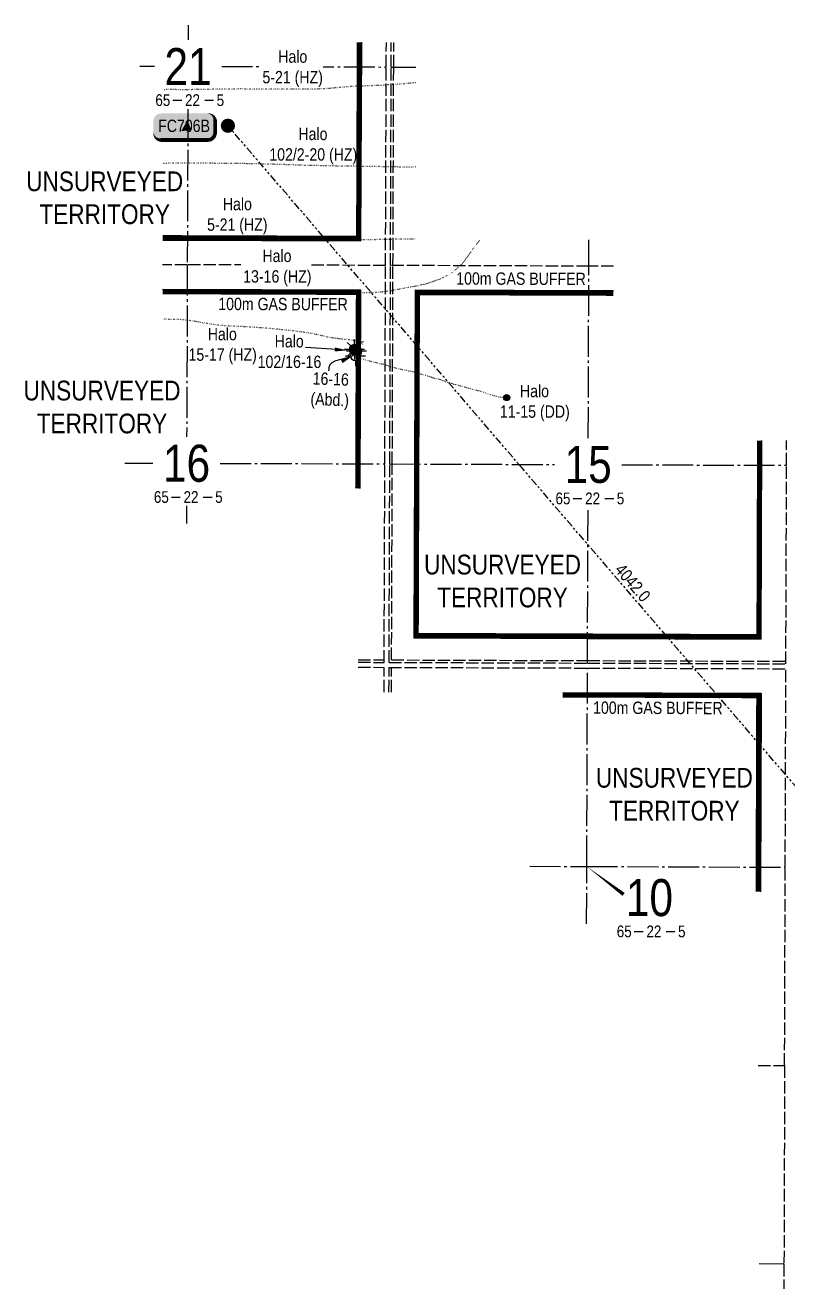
# Model space of a CAD drawing. Extents: x 481150 to 519818, y 6045091 to 6055068.
# Drawn here: x 500502 to 503592, y 6049948 to 6055068 of the extents above; entities that cross this region are included whole.
import ezdxf
from ezdxf.enums import TextEntityAlignment as Align

# ---------------------------------------------------------------- set-up
doc = ezdxf.new("R2010")
doc.units = 0
doc.header["$LTSCALE"] = 5
for name, pattern in [('foc-DOT', [1, 0.2, -0.8]), ('foc-DRILLPATH', [14.75, 6, -1.75, 1.75, -1.75, 1.75, -1.75]), ('foc-QUARTERLINE', [33, 25, -3, 2, -3]), ('foc-UNSURVEYED', [12.5, 10, -2.5])]:
    doc.linetypes.add(name, pattern=pattern)
for name, color, linetype in [('10', 1, 'Continuous'), ('9', 3, 'Continuous'), ('ABADATA-DRILL', 8, 'foc-DOT'), ('ABADATA-DRILL-T', 8, 'Continuous'), ('AS-DRILL-T', 8, 'Continuous'), ('AS-TARGET-GAS', 182, 'Continuous'), ('AS-TARGET-GAS-H', 181, 'Continuous'), ('C-WS-S', 8, 'Continuous'), ('DRILL-T', 8, 'Continuous'), ('F-WS-S', 8, 'Continuous'), ('L-BD', 7, 'Continuous'), ('L-MON', 1, 'Continuous'), ('L-QSEC', 8, 'foc-QUARTERLINE'), ('L-SECLBL', 7, 'Continuous'), ('L-UNS-T', 3, 'Continuous'), ('L-USEC', 7, 'foc-UNSURVEYED'), ('P-PDRILLPATH', 12, 'foc-DRILLPATH')]:
    doc.layers.add(name, color=color, linetype=linetype)
doc.styles.add('80', font='ARIALN.TTF', dxfattribs={"height": 10})
doc.styles.add('80CG', font='ARIALN.TTF', dxfattribs={"height": 10})
doc.styles.add('80L', font='ARIALN.TTF', dxfattribs={"height": 10})
doc.styles.add('SIMPLEX', font='ARIALN.TTF')
doc.dimstyles.new('Compass 5 000', dxfattribs={"dimscale": 5, "dimtxt": 9, "dimasz": 2, "dimexe": 0.2, "dimexo": 0.0625, "dimgap": 0.5, "dimtad": 0, "dimtih": 1, "dimtoh": 1, "dimzin": 0, "dimdsep": 46, "dimtxsty": '80CG', "dimcen": 0.1, "dimse1": 1, "dimse2": 1, "dimclrd": 256, "dimclrt": 256, "dimaunit": 1, "dimadec": 4, "dimazin": 0, "dimtfac": 0.06, "dimtofl": 0, "dimtmove": 0, "dimatfit": 1, "dimfxl": 0.2, "dimtolj": 1, "dimtzin": 0, "dimlwd": -1, "dimarcsym": 0})

# ---------------------------------------------------------------- blocks, each defined once
blk = doc.blocks.new('L-SECLBL')
at = {"layer": '9', "color": 7}
for p, q in [((-5.1, -27.8), (-12.3, -27.8)), ((20.7, -27.8), (13.5, -27.8))]:
    blk.add_line(p, q, dxfattribs=at)
at = {"layer": '10', "color": 2, "style": 'SIMPLEX'}
blk.add_attdef('SEC', text='', height=30, dxfattribs=at).set_placement((0, 0), align=Align.MIDDLE)
at = {"layer": '10', "color": 5, "style": '80L'}
blk.add_attdef('TWP', text='', height=9.5, dxfattribs=at).set_placement((-14.4, -27.4), align=Align.MIDDLE_RIGHT)
blk.add_attdef('RGE', text='', height=9.5, dxfattribs=at).set_placement((3.6, -27.4), align=Align.MIDDLE_CENTER)
blk.add_attdef('MER', text='', height=9.5, dxfattribs=at).set_placement((23.2, -27.4), align=Align.MIDDLE_LEFT)
blk = doc.blocks.new('BH-Existing')
at = {"layer": 'AS-DRILL-T'}
h = blk.add_hatch(color=256, dxfattribs=at)
h.dxf.hatch_style = 1
edge = h.paths.add_edge_path()
edge.add_arc((0, 0), 0.5, 0, 360)
blk.add_circle((0, 0), 0.5, dxfattribs=at)
blk = doc.blocks.new('GABD')
for p, q in [((-0.81, 0), (-1.62, 0)), ((0, 0.81), (0, 1.62)), ((1.62, 0), (0.81, 0)), ((0, -0.81), (0, -1.62))]:
    blk.add_line(p, q)
blk.add_circle((0, 0), 0.8)
blk = doc.blocks.new('GAS')
h = blk.add_hatch(color=255)
h.dxf.hatch_style = 1
edge = h.paths.add_edge_path()
edge.add_arc((0, 0), 0.9, 0, 360)
for p, q in [((-0.81, 0), (-1.62, 0)), ((-0.57, 0.57), (-1.14, 1.14)), ((0, 0.81), (0, 1.62)), ((0.57, 0.57), (1.14, 1.14)), ((1.62, 0), (0.81, 0)), ((-0.57, -0.57), (-1.14, -1.14)), ((0, -0.81), (0, -1.62)), ((1.14, -1.14), (0.57, -0.57))]:
    blk.add_line(p, q)
blk.add_circle((0, 0), 0.8)
blk = doc.blocks.new('*U380')
h = blk.add_hatch(color=254)
edge = h.paths.add_edge_path()
edge.add_line((-19, -11.5), (19, -11.5))
edge.add_arc((19, -5.5), 6, 270, 360)
edge.add_line((25, -5.5), (25, 4))
edge.add_arc((19, 4), 6, 0, 90)
edge.add_line((19, 10), (-19, 10))
edge.add_arc((-19, 4), 6, 90, 180)
edge.add_line((-25, 4), (-25, -5.5))
edge.add_arc((-19, -5.5), 6, 180, 270)
at = {"color": 1, "flags": 128}
blk.add_lwpolyline([(-19, -11.5, 3, 3, 0), (19, -11.5, 3, 3, 0.414214), (25, -5.5, 3, 3, 0), (25, 4, 3, 0, 0.414214), (19, 10, 0, 0, 0), (-19, 10, 0, 0, 0.414214), (-25, 4, 0, 0, 0), (-25, -5.5, 0, 3, 0.414214)], format="xyseb", close=True, dxfattribs=at)
blk.add_lwpolyline([(5.8, -3.4, 0, 10, 0), (0, 0, 5, 5, 0)], format="xyseb", dxfattribs=at)
at = {"color": 1, "style": '80'}
blk.add_attdef('ENTER_TEXT_001', (-36, -5), '', height=10, dxfattribs=at)
blk = doc.blocks.new('plbh')
at = {"layer": 'L-MON'}
h = blk.add_hatch(color=255, dxfattribs=at)
h.dxf.hatch_style = 1
edge = h.paths.add_edge_path()
edge.add_arc((0, 0), 1.16, 0, 360)
h = blk.add_hatch(color=256, dxfattribs=at)
h.dxf.hatch_style = 1
h.paths.add_polyline_path([(-0.96, 0, 1), (0.96, 0, 1)])
h.paths.add_polyline_path([(0.91, 0, -1), (-0.91, 0, -1)], flags=16)
h.paths.add_polyline_path([(0.45, 0, -1), (-0.45, 0, -1)], flags=0)
h = blk.add_hatch(color=256, dxfattribs=at)
h.dxf.hatch_style = 1
h.paths.add_polyline_path([(-0.45, 0, 1), (0.45, 0, 1)])
h.paths.add_polyline_path([(0.4, 0, -1), (-0.4, 0, -1)], flags=16)
at = {"layer": 'L-MON', "color": 240}
for radius in [0.96, 0.91, 0.45, 0.4]:
    blk.add_circle((0, 0), radius, dxfattribs=at)

msp = doc.modelspace()

# ---------------------------------------------------------------- linework, layer by layer
at = {"layer": 'ABADATA-DRILL', "flags": 128}
for points in [[(502084.522, 6054835.442), (502076.469, 6054834.763), (502057.673, 6054833.118), (502038.957, 6054831.533), (502020.082, 6054829.959), (502001.147, 6054828.605), (501982.363, 6054827.37), (501963.498, 6054826.126), (501944.744, 6054825.011), (501925.831, 6054824.047), (501907.088, 6054823.312), (501888.366, 6054822.637), (501869.614, 6054822.073), (501850.882, 6054821.548), (501832.159, 6054820.663), (501813.425, 6054819.438), (501794.649, 6054818.003), (501775.974, 6054816.418), (501757.288, 6054814.734), (501738.542, 6054813.149), (501719.857, 6054811.754), (501701.053, 6054810.559), (501682.311, 6054809.834), (501663.57, 6054809.53), (501644.709, 6054809.265), (501625.928, 6054809.131), (501607.088, 6054809.116), (501588.328, 6054809.052), (501569.467, 6054808.887), (501550.597, 6054808.833), (501531.767, 6054808.918), (501512.807, 6054808.884), (501493.987, 6054808.97), (501475.218, 6054809.175), (501456.488, 6054809.36), (501437.759, 6054809.616), (501419, 6054809.931), (501400.261, 6054810.106), (501381.491, 6054810.161), (501362.721, 6054810.157), (501343.9, 6054810.022), (501325.229, 6054809.867), (501306.469, 6054809.682), (501287.708, 6054809.358), (501268.966, 6054808.963), (501250.195, 6054808.688), (501231.424, 6054808.454), (501212.663, 6054808.059), (501193.911, 6054807.614), (501175.15, 6054807.419), (501156.37, 6054807.435), (501137.67, 6054807.44), (501118.95, 6054807.435), (501100.19, 6054807.49), (501081.41, 6054807.506), (501062.62, 6054807.421), (501061.131, 6054807.422)], [(502083.311, 6054494.14), (502078.604, 6054494.034), (502059.823, 6054493.759), (502041.073, 6054493.654), (502022.283, 6054493.81), (502003.565, 6054494.265), (501984.806, 6054494.67), (501966.047, 6054495.015), (501947.298, 6054495.381), (501928.54, 6054495.796), (501909.781, 6054496.161), (501891.012, 6054496.436), (501872.262, 6054496.612), (501853.502, 6054496.687), (501834.753, 6054496.882), (501815.994, 6054497.178), (501797.255, 6054497.363), (501778.475, 6054497.578), (501759.737, 6054498.053), (501740.979, 6054498.569), (501722.21, 6054498.994), (501703.461, 6054499.339), (501684.652, 6054499.725), (501665.614, 6054500.191), (501646.875, 6054500.566), (501628.086, 6054500.882), (501609.308, 6054501.407), (501590.551, 6054502.172), (501571.783, 6054502.928), (501553.035, 6054503.603), (501534.287, 6054504.208), (501515.539, 6054504.773), (501496.811, 6054505.228), (501478.012, 6054505.694), (501459.264, 6054506.169), (501440.506, 6054506.634), (501421.757, 6054507.07), (501403.008, 6054507.405), (501384.249, 6054507.68), (501365.49, 6054507.865), (501346.74, 6054508.081), (501327.991, 6054508.296), (501309.241, 6054508.451), (501290.482, 6054508.617), (501271.733, 6054508.822), (501252.973, 6054509.037), (501234.214, 6054509.222), (501215.474, 6054509.328), (501196.744, 6054509.363), (501178.004, 6054509.398), (501159.274, 6054509.473), (501140.525, 6054509.549), (501121.464, 6054509.535), (501102.754, 6054509.33), (501084.012, 6054508.975), (501065.271, 6054508.59), (501060.011, 6054508.466)], [(502342.347, 6054195.912), (502339.747, 6054192.599), (502332.666, 6054183.573), (502325.825, 6054174.677), (502319.064, 6054165.74), (502312.102, 6054156.575), (502305.491, 6054147.678), (502299.191, 6054139.029), (502293.082, 6054130.631), (502287.334, 6054122.721), (502281.898, 6054115.17), (502276.723, 6054108.077), (502271.53, 6054101.486), (502265.779, 6054095.346), (502259.258, 6054089.388), (502252.177, 6054083.373), (502244.917, 6054077.428), (502237.325, 6054071.325), (502229.013, 6054064.773), (502219.86, 6054058.385), (502209.551, 6054052.711), (502198.161, 6054047.181), (502186.272, 6054041.552), (502173.723, 6054036.246), (502160.337, 6054031.482), (502146.231, 6054026.841), (502131.435, 6054022.273), (502115.87, 6054017.987), (502099.696, 6054014.073), (502082.954, 6054010.762), (502065.794, 6054007.811), (502048.414, 6054004.932), (502030.923, 6054001.713), (502013.05, 6053998.015), (501994.777, 6053994.388), (501976.146, 6053991.253), (501957.197, 6053988.669), (501938.11, 6053986.725), (501919.136, 6053985.481), (501899.923, 6053984.738), (501887.132, 6053984.393), (501866.171, 6053984.196), (501857.392, 6053984.276), (501838.212, 6053984.463), (501818.862, 6053984.51), (501799.782, 6053984.397), (501780.371, 6053984.174), (501761.08, 6053983.962), (501741.729, 6053983.649), (501722.337, 6053983.146), (501703.075, 6053982.463), (501683.702, 6053981.751), (501664.38, 6053981.168), (501645.048, 6053980.715), (501625.857, 6053980.282), (501606.516, 6053979.999), (501587.195, 6053979.857), (501567.855, 6053979.704), (501548.445, 6053979.741), (501529.055, 6053979.959), (501509.577, 6053980.317), (501490.109, 6053980.984), (501470.631, 6053981.742), (501451.164, 6053982.44), (501431.686, 6053983.088), (501412.238, 6053983.656), (501392.759, 6053984.033), (501373.289, 6053984.161), (501353.799, 6053984.149), (501334.299, 6053984.047), (501314.798, 6053983.955), (501295.258, 6053983.863), (501275.888, 6053983.86), (501256.439, 6053984.178), (501237.08, 6053984.565), (501217.621, 6053984.873), (501198.202, 6053985.23), (501178.713, 6053985.538), (501159.304, 6053985.716), (501139.824, 6053985.794), (501120.324, 6053985.742), (501100.823, 6053985.569), (501081.323, 6053985.587), (501061.864, 6053985.815), (501058.053, 6053985.84)], [(502082.274, 6054201.762), (502074.187, 6054201.685), (502055.427, 6054201.49), (502036.676, 6054201.285), (502017.935, 6054201.111), (501999.164, 6054200.886), (501980.424, 6054200.701), (501961.663, 6054200.437), (501942.911, 6054200.032), (501924.16, 6054199.577), (501905.418, 6054199.132), (501886.657, 6054198.838), (501867.906, 6054198.683), (501849.116, 6054198.608), (501830.366, 6054198.574), (501811.605, 6054198.519), (501792.845, 6054198.404), (501774.064, 6054198.179), (501755.343, 6054197.985), (501736.583, 6054197.87), (501717.823, 6054197.815), (501699.082, 6054197.71), (501680.362, 6054197.646), (501661.582, 6054197.751), (501642.853, 6054198.086), (501624.055, 6054198.502), (501605.266, 6054198.937), (501586.548, 6054199.422), (501567.829, 6054199.847), (501549.061, 6054200.263), (501530.292, 6054200.678), (501511.574, 6054201.213), (501492.786, 6054201.788), (501474.008, 6054202.364), (501455.23, 6054202.939), (501436.431, 6054203.385), (501417.692, 6054203.77), (501398.904, 6054204.195), (501380.155, 6054204.64), (501361.417, 6054205.136), (501342.688, 6054205.621), (501323.96, 6054206.086), (501305.192, 6054206.541), (501286.363, 6054207.057), (501267.645, 6054207.662), (501249.157, 6054208.196), (501230.338, 6054208.612), (501211.559, 6054208.737), (501192.748, 6054208.613), (501174.148, 6054208.427), (501155.537, 6054208.242), (501136.696, 6054208.118), (501118.076, 6054208.063), (501099.366, 6054207.968), (501080.545, 6054207.843), (501061.605, 6054207.809), (501058.885, 6054207.802)], [(501833.406, 6053744.985), (501833.406, 6053744.985), (501833.386, 6053744.906), (501833.366, 6053744.836), (501833.226, 6053744.846), (501833.216, 6053744.856), (501833.097, 6053745.077), (501832.969, 6053745.637), (501832.922, 6053746.497), (501832.936, 6053747.717), (501833.102, 6053749.217), (501833.224, 6053749.826), (501833.488, 6053750.845), (501834.144, 6053752.603), (501835.09, 6053754.349), (501836.256, 6053755.975), (501837.471, 6053757.361), (501838.615, 6053758.377), (501839.787, 6053759.002), (501841.119, 6053759.458), (501842.451, 6053759.953), (501843.563, 6053760.459), (501844.935, 6053761.214), (501846.338, 6053761.979), (501847.721, 6053762.724), (501849.154, 6053763.548), (501850.607, 6053764.383), (501852.07, 6053765.208), (501853.543, 6053766.063), (501854.986, 6053766.917), (501856.449, 6053767.802), (501857.922, 6053768.687), (501859.376, 6053769.601), (501860.158, 6053770.099), (501861.841, 6053771.162), (501862.232, 6053771.401), (501863.856, 6053772.485), (501865.421, 6053773.72), (501866.645, 6053775.025), (501867.55, 6053776.262), (501868.314, 6053777.419), (501868.688, 6053778.428), (501868.63, 6053779.158), (501868.512, 6053779.718), (501868.704, 6053780.218), (501869.086, 6053780.626), (501869.417, 6053781.015), (501869.698, 6053781.364), (501869.909, 6053781.633), (501870.05, 6053781.863), (501870.151, 6053782.102), (501870.202, 6053782.372), (501870.233, 6053782.662), (501870.264, 6053782.882), (501870.235, 6053783.062), (501870.155, 6053783.232), (501870.256, 6053783.532), (501870.417, 6053783.672), (501870.527, 6053783.781), (501870.617, 6053783.871), (501870.688, 6053783.921), (501870.778, 6053783.92), (501870.938, 6053783.92), (501871.118, 6053783.969), (501871.268, 6053784.088), (501871.379, 6053784.248), (501871.489, 6053784.408), (501871.59, 6053784.537), (501871.65, 6053784.617), (501871.661, 6053784.737), (501871.621, 6053784.827), (501871.601, 6053784.937), (501871.592, 6053785.087), (501871.612, 6053785.197), (501871.663, 6053785.307), (501871.694, 6053785.527), (501871.675, 6053785.837), (501871.655, 6053786.037), (501871.745, 6053785.917), (501871.894, 6053785.656), (501872.053, 6053785.476), (501872.223, 6053785.275), (501872.392, 6053785.054), (501872.591, 6053784.894), (501872.781, 6053784.783), (501872.781, 6053784.743), (501872.761, 6053784.743), (501872.501, 6053784.754), (501871.751, 6053784.787), (501870.741, 6053784.92), (501869.402, 6053785.225), (501868.024, 6053785.61), (501866.305, 6053786.056), (501864.247, 6053786.494), (501862.048, 6053786.802), (501859.209, 6053787.082), (501856.64, 6053787.312), (501853.531, 6053787.643), (501850.472, 6053788.034), (501846.725, 6053788.607), (501843.007, 6053789.201), (501838.829, 6053789.856), (501834.372, 6053790.532), (501829.504, 6053791.32), (501825.047, 6053792.076), (501819.48, 6053792.996), (501814.873, 6053793.683), (501808.566, 6053794.456), (501802.118, 6053795.089), (501795.4, 6053795.704), (501788.422, 6053796.359), (501781.355, 6053797.034), (501773.698, 6053797.792), (501766.061, 6053798.63), (501757.814, 6053799.68), (501749.879, 6053800.839), (501741.504, 6053802.229), (501733.219, 6053803.769), (501724.495, 6053805.561), (501716.012, 6053807.461), (501706.96, 6053809.584), (501698.137, 6053811.606), (501690.304, 6053813.335), (501680.731, 6053815.329), (501672.197, 6053817.03), (501662.384, 6053818.926), (501653.24, 6053820.609), (501650.182, 6053821.17), (501643.266, 6053822.385), (501634.281, 6053823.868), (501624.267, 6053825.364), (501615.381, 6053826.596), (501605.486, 6053827.892), (501580.956, 6053830.681), (501558.863, 6053832.741), (501539.68, 6053834.701), (501520.468, 6053836.751), (501501.174, 6053838.501), (501481.96, 6053840.18), (501462.796, 6053841.89), (501443.801, 6053843.349), (501424.346, 6053844.579), (501405.14, 6053845.759), (501387.403, 6053846.773), (501368.757, 6053847.691), (501349.489, 6053848.411), (501330.772, 6053849.189), (501311.857, 6053850.697), (501292.664, 6053852.597), (501273.62, 6053854.366), (501254.78, 6053856.954), (501235.881, 6053860.153), (501227.017, 6053861.655), (501217.043, 6053863.441), (501198.945, 6053866.707), (501190.22, 6053868.208), (501180.316, 6053869.864), (501170.692, 6053871.349), (501161.416, 6053872.553), (501152.61, 6053873.605), (501142.533, 6053874.691), (501133.486, 6053875.444), (501123.598, 6053875.97), (501104.24, 6053876.46), (501085.02, 6053876.6), (501066.091, 6053876.779), (501057.645, 6053876.903)], [(501840.252, 6053727.936), (501840.473, 6053725.365), (501840.493, 6053725.215), (501840.622, 6053725.074), (501840.951, 6053724.893), (501842.349, 6053724.358), (501844.497, 6053723.72), (501847.124, 6053722.991), (501850.011, 6053722.06), (501853.077, 6053720.959), (501856.533, 6053719.837), (501860.489, 6053718.672), (501864.934, 6053717.376), (501867.242, 6053716.658), (501869.659, 6053715.889), (501872.216, 6053715.07), (501874.993, 6053714.16), (501877.989, 6053713.129), (501881.255, 6053712.047), (501888.408, 6053710.121), (501895.991, 6053708.264), (501907.631, 6053705.341), (501915.414, 6053703.403), (501923.107, 6053701.615), (501931.041, 6053699.837), (501938.965, 6053698.058), (501947.018, 6053696.299), (501954.991, 6053694.4), (501962.773, 6053692.132), (501970.574, 6053689.573), (501978.595, 6053686.974), (501986.596, 6053684.485), (501994.547, 6053682.076), (502002.439, 6053679.828), (502010.441, 6053677.739), (502018.354, 6053675.85), (502025.989, 6053674.252), (502029.746, 6053673.499), (502033.354, 6053672.846), (502036.962, 6053672.302), (502040.75, 6053671.739), (502044.667, 6053671.084), (502048.674, 6053670.3), (502052.741, 6053669.305), (502060.933, 6053667.106), (502068.925, 6053664.967), (502072.911, 6053663.892), (502076.828, 6053662.838), (502080.784, 6053661.684), (502088.585, 6053659.415), (502096.338, 6053657.287), (502103.99, 6053655.239), (502107.787, 6053654.206), (502111.573, 6053653.152), (502115.499, 6053652.038), (502119.425, 6053650.923), (502127.327, 6053648.805), (502131.243, 6053647.741), (502135.069, 6053646.667), (502138.995, 6053645.592), (502142.821, 6053644.439), (502147.086, 6053642.953), (502150.252, 6053641.782), (502154.027, 6053640.378), (502157.882, 6053639.034), (502162.027, 6053637.829), (502166.114, 6053636.834), (502169.941, 6053636.05), (502173.498, 6053635.337), (502177.105, 6053634.524), (502180.822, 6053633.591), (502184.628, 6053632.477), (502188.553, 6053631.183), (502192.458, 6053629.779), (502196.423, 6053628.234), (502200.607, 6053626.539), (502204.811, 6053624.904), (502209.105, 6053623.348), (502213.35, 6053621.943), (502217.555, 6053620.637), (502221.84, 6053619.312), (502226.195, 6053617.896), (502230.55, 6053616.5), (502234.966, 6053615.204), (502239.301, 6053614.019), (502243.598, 6053612.963), (502247.944, 6053611.917), (502252.3, 6053610.801), (502256.765, 6053609.595), (502261.231, 6053608.419), (502265.687, 6053607.323), (502270.064, 6053606.357), (502274.36, 6053605.371), (502278.636, 6053604.276), (502283.012, 6053603.07), (502287.497, 6053601.784), (502292.022, 6053600.417), (502296.567, 6053599.001), (502300.903, 6053597.715), (502305.228, 6053596.479), (502309.474, 6053595.284), (502313.719, 6053594.089), (502322.251, 6053591.748), (502326.397, 6053590.683), (502330.444, 6053589.708), (502334.63, 6053588.663), (502338.806, 6053587.648), (502342.852, 6053586.623), (502346.918, 6053585.458), (502350.804, 6053584.234), (502354.669, 6053582.93), (502358.354, 6053581.607), (502361.94, 6053580.304), (502365.505, 6053579.011), (502369.26, 6053577.637), (502373.145, 6053576.263), (502381.155, 6053573.524), (502385.17, 6053572.139), (502419.056, 6053562.756), (502440.447, 6053560.169), (502451.196, 6053559.84), (502453.076, 6053559.863)]]:
    msp.add_lwpolyline(points, dxfattribs=at)
at = {"layer": 'AS-TARGET-GAS', "flags": 128}
for points in [[(501058.848, 6054198.065), (501862.23, 6054195.263), (501865.077, 6054999.519)], [(501858.667, 6053191.102), (501861.521, 6053995.353), (501058.099, 6053998.15)], [(502885.335, 6053991.82), (502081.539, 6053994.589), (502076.541, 6052586.001), (503484.686, 6052581.171), (503487.276, 6053385.411)], [(502679.911, 6052363.91), (503483.973, 6052361.153), (503481.381, 6051556.914)]]:
    msp.add_lwpolyline(points, dxfattribs=at)
at = {"layer": 'AS-TARGET-GAS-H', "const_width": 19.991, "flags": 128}
for points in [[(501058.883, 6054208.06), (501852.27, 6054205.294), (501855.082, 6054999.554)], [(501848.671, 6053191.137), (501851.49, 6053985.392), (501058.065, 6053988.154)], [(502885.301, 6053981.825), (502091.499, 6053984.559), (502086.572, 6052595.962), (503474.723, 6052591.201), (503477.281, 6053385.444)], [(502679.877, 6052353.915), (503473.945, 6052351.192), (503471.385, 6051556.947)]]:
    msp.add_lwpolyline(points, dxfattribs=at)
at = {"layer": 'L-QSEC'}
for p, q in [((501162.062, 6055068.423), (501161.841, 6055009.42)), ((500965.878, 6054902.682), (501025.193, 6054902.476)), ((501297.914, 6054901.528), (501964.684, 6054899.209)), ((501984.792, 6054899.138), (502084.747, 6054898.793)), ((501160.791, 6054728.901), (501158.429, 6054097.76)), ((502785.718, 6054092.116), (502786.078, 6054198.322)), ((501158.429, 6054097.76), (501155.818, 6053400.934)), ((502783.359, 6053395.25), (502785.718, 6054092.116)), ((500904.626, 6053294.384), (501018.856, 6053293.985)), ((501291.58, 6053293.035), (501958.976, 6053290.708)), ((501979.084, 6053290.636), (502646.09, 6053288.344)), ((502918.791, 6053287.408), (503586.907, 6053285.112)), ((501154.767, 6053120.415), (501154.501, 6053049.435)), ((502780.273, 6052483.629), (502782.41, 6053114.734)), ((502777.481, 6051659.278), (502780.204, 6052463.522)), ((502546.059, 6051660.07), (502777.481, 6051659.278)), ((502776.693, 6051426.397), (502777.481, 6051659.278)), ((502777.481, 6051659.278), (503581.657, 6051656.527)), ((503576.473, 6050048.051), (503475.751, 6050048.394))]:
    msp.add_line(p, q, dxfattribs=at)
at = {"layer": 'L-SECLBL', "flags": 128}
msp.add_lwpolyline([(502777.481, 6051659.278, 0, 14.993, 0), (502926.628, 6051546.029, 14.993, 14.993, 0)], format="xyseb", dxfattribs=at)
at = {"layer": 'L-USEC'}
for p, q in [((501964.684, 6054899.209), (501965.039, 6054999.165)), ((501984.792, 6054899.138), (501985.147, 6054999.096)), ((501994.851, 6054899.102), (501995.205, 6054999.061)), ((501961.831, 6054094.96), (501964.684, 6054899.209)), ((501981.939, 6054094.889), (501984.792, 6054899.138)), ((501991.997, 6054094.853), (501994.851, 6054899.102)), ((501158.429, 6054097.76), (501058.474, 6054098.109)), ((501961.831, 6054094.96), (501158.429, 6054097.76)), ((501958.976, 6053290.708), (501961.831, 6054094.96)), ((501979.084, 6053290.637), (501981.939, 6054094.888)), ((502785.718, 6054092.116), (501981.939, 6054094.89)), ((501989.142, 6053290.601), (501991.997, 6054094.853)), ((502885.673, 6054091.772), (502785.718, 6054092.116)), ((503586.907, 6053285.112), (503587.229, 6053385.067)), ((501956.124, 6052486.459), (501958.976, 6053290.708)), ((501976.232, 6052486.388), (501979.084, 6053290.637)), ((501986.326, 6052496.412), (501989.142, 6053290.601)), ((503584.315, 6052480.873), (503586.907, 6053285.112)), ((501850.872, 6052486.827), (501956.355, 6052486.458)), ((501850.983, 6052496.885), (501956.389, 6052496.517)), ((501956.122, 6052486.459), (501956.124, 6052486.459)), ((501956.156, 6052496.517), (501956.16, 6052496.517)), ((501976.232, 6052486.388), (502780.273, 6052483.578)), ((501986.29, 6052486.353), (501986.29, 6052486.355)), ((501986.326, 6052496.412), (502780.307, 6052493.636)), ((502780.272, 6052483.578), (503584.315, 6052480.767)), ((502780.306, 6052493.636), (503584.347, 6052490.825)), ((503584.353, 6052490.932), (503584.351, 6052490.932)), ((501850.649, 6052466.719), (501956.053, 6052466.351)), ((501955.698, 6052366.402), (501956.053, 6052466.351)), ((501975.806, 6052366.332), (501976.16, 6052466.28)), ((501976.16, 6052466.28), (501976.16, 6052466.282)), ((501976.16, 6052466.281), (502780.204, 6052463.47)), ((501985.864, 6052366.298), (501986.219, 6052466.244)), ((501986.219, 6052466.244), (501986.219, 6052466.247)), ((502780.204, 6052463.47), (503584.25, 6052460.659)), ((503581.657, 6051656.527), (503584.25, 6052460.766)), ((503584.25, 6052460.766), (503584.25, 6052460.761)), ((503579.065, 6050852.289), (503581.657, 6051656.527)), ((503472.03, 6050852.654), (503579.065, 6050852.289)), ((503579.065, 6050852.289), (503576.473, 6050048.051)), ((503576.473, 6050048.051), (503576.151, 6049948.104))]:
    msp.add_line(p, q, dxfattribs=at)

# ---------------------------------------------------------------- block references
at = {"layer": 'AS-DRILL-T', "xscale": 24.98889499999998, "yscale": 24.98889499999998, "zscale": 24.98889499999998}
msp.add_blockref('BH-Existing', (502453.091, 6053559.848), dxfattribs=at)
at = {"layer": 'C-WS-S', "xscale": 24.98889499999997, "yscale": 24.98889499999997, "zscale": 24.98889499999997}
msp.add_blockref('GAS', (501835.379, 6053754.77), dxfattribs=at)
at = {"layer": 'F-WS-S', "xscale": 24.98889499999998, "yscale": 24.98889499999998, "zscale": 24.98889499999998}
for p in [(501840.252, 6053727.936), (501844.519, 6053747.282)]:
    msp.add_blockref('GABD', p, dxfattribs=at)
at = {"layer": 'L-BD', "linetype": 'Continuous'}
ref = msp.add_blockref('*U380', (501146.191, 6054660.948), dxfattribs=dict(at, xscale=4.997778999999992, yscale=4.997778999999992, zscale=4.997778999999992))
ref.add_attrib('ENTER_TEXT_001', 'FC706B', (501040.286, 6054635.942), dxfattribs={"layer": '0', "color": 1, "height": 49.9778, "style": '80'})
at = {"layer": 'L-MON', "xscale": 24.98889499999998, "yscale": 24.98889499999998, "zscale": 24.98889499999998}
msp.add_blockref('plbh', (501322.961, 6054661.365), dxfattribs=at)
at = {"layer": 'L-SECLBL', "xscale": 4.997778999999992, "yscale": 4.997778999999992, "zscale": 4.997778999999992}
for p, values in [((501161.439, 6054902.002), {'SEC': '21', 'TWP': '65', 'RGE': '22', 'MER': '5'}), ((501155.416, 6053293.509), {'SEC': '16', 'TWP': '65', 'RGE': '22', 'MER': '5'}), ((502782.996, 6053287.874), {'SEC': '15', 'TWP': '65', 'RGE': '22', 'MER': '5'}), ((503031.294, 6051533.182), {'SEC': '10', 'TWP': '65', 'RGE': '22', 'MER': '5'})]:
    msp.add_blockref('L-SECLBL', p, dxfattribs=at).add_auto_attribs(values)

# ---------------------------------------------------------------- texts
at = {"layer": 'ABADATA-DRILL-T', "char_height": 49.97779, "attachment_point": 1, "style": '80L'}
for s, width, insert in [('\\pi121.14;Halo\\P\\pi3.3181;102/2-20 (HZ)', 353.37843, (501487.546, 6054653.146)), ('\\pi65.415;Halo\\P\\pi1.3919;5-21 (HZ)', 241.93409, (501237.151, 6054368.889))]:
    msp.add_mtext_dynamic_manual_height_columns(s, width=width, gutter_width=50, heights=[0], dxfattribs=dict(at, insert=insert))
at = {"layer": 'AS-TARGET-GAS', "char_height": 49.97779, "attachment_point": 1, "rotation": 359.800544, "style": '80L'}
for insert in [(502248.527, 6054067.456), (501284.168, 6053964.389), (502803.031, 6052328.053)]:
    msp.add_mtext_dynamic_manual_height_columns('100m GAS BUFFER', width=524.65293, gutter_width=189.916, heights=[0], dxfattribs=dict(at, insert=insert))
at = {"layer": 'DRILL-T', "char_height": 49.97779, "attachment_point": 1, "style": '80L'}
for s, width, insert in [('\\pi81.336;Halo\\P\\pi3.3181;15-17 (HZ)', 273.77533, (501160.061, 6053842.106)), ('\\pi72.268;Halo\\P\\pi3.3181;102/16-16', 255.63878, (501440.263, 6053812.859)), ('\\pi84.506;Halo\\P\\pi3.3181;11-15 (DD)', 280.11631, (502422.06, 6053611.147))]:
    msp.add_mtext_dynamic_manual_height_columns(s, width=width, gutter_width=49.978, heights=[0], dxfattribs=dict(at, insert=insert))
at = {"layer": 'DRILL-T', "insert": (501660.136, 6053663.193), "char_height": 49.97779, "attachment_point": 1, "rotation": 357.723606, "style": '80L'}
msp.add_mtext_dynamic_manual_height_columns('\\pi7.6818;16-16\\P\\pi1.9715;(Abd.)', width=152.92181, gutter_width=49.978, heights=[0], dxfattribs=at)
at = {"layer": 'L-BD', "linetype": 'Continuous', "style": '80L'}
msp.add_text('4042.0', height=49.9778, rotation=310.6748, dxfattribs=at).set_placement((502963.853, 6052809.364), align=Align.MIDDLE)
at = {"layer": 'L-UNS-T', "color": 3, "char_height": 79.96446, "attachment_point": 5, "style": '80L'}
for insert in [(500823.52, 6054368.769), (500812.655, 6053520.749), (502435.821, 6052815.574), (503132.301, 6051951.536)]:
    msp.add_mtext_dynamic_manual_height_columns('UNSURVEYED TERRITORY', width=126.41375, gutter_width=47.5, heights=[0], dxfattribs=dict(at, insert=insert))

# ---------------------------------------------------------------- leaders
at = {"layer": 'DRILL-T', "path_type": 1}
for points in [[(501806.306, 6053751.299), (501637.974, 6053762.215)], [(501828.791, 6053728.402), (501731.873, 6053681.086), (501731.117, 6053667.86)]]:
    msp.add_leader(points, dimstyle='Compass 5 000', override={"dimasz": 10, "dimgap": 0.5, "dimtad": 0}, dxfattribs=at)

# ---------------------------------------------------------------- next in the draw order: texts
at = {"layer": 'ABADATA-DRILL-T', "char_height": 49.97779, "attachment_point": 1, "style": '80L', "bg_fill": 3, "box_fill_scale": 1.1, "bg_fill_color": 256, "bg_fill_transparency": 0}
for s, width, insert in [('\\pi65.415;Halo\\P\\pi1.3919;5-21 (HZ)', 241.93409, (501461.593, 6054966.503)), ('\\pi81.336;Halo\\P\\pi3.3181;13-16 (HZ)', 273.77533, (501381.573, 6054158.936))]:
    msp.add_mtext_dynamic_manual_height_columns(s, width=width, gutter_width=50, heights=[0], dxfattribs=dict(at, insert=insert))

# ---------------------------------------------------------------- next in the draw order: linework, layer by layer
at = {"layer": 'P-PDRILLPATH', "flags": 128}
msp.add_lwpolyline([(504491.65, 6050694.634), (503956.038, 6051597.41), (501322.961, 6054661.365)], dxfattribs=at)

doc.saveas('drawing.dxf')
